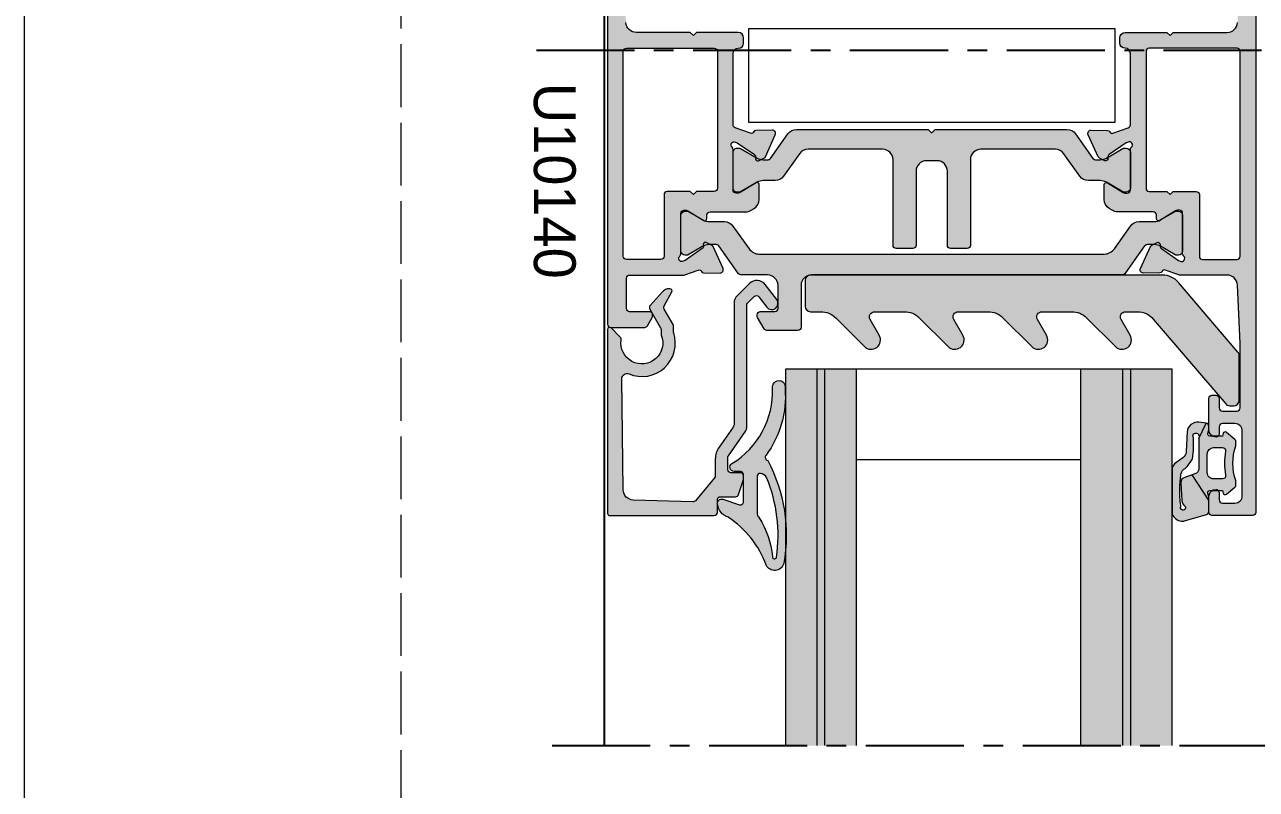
# Model space of a CAD drawing. Header units: millimetres. Extents: x -576 to 4430, y -1196 to 2690.
# Drawn here: x 2080 to 2138.9, y -698.6 to -662.1 of the extents above; entities that cross this region are included whole.
import ezdxf

# ---------------------------------------------------------------- set-up
doc = ezdxf.new("R2010")
doc.units = ezdxf.units.MM
doc.header["$LTSCALE"] = 0.25
doc.header["$MEASUREMENT"] = 0
doc.linetypes.add('ACAD_ISO02W100', pattern=[15, 12, -3])
doc.linetypes.add('CENTER', pattern=[2, 1.25, -0.25, 0.25, -0.25])
doc.layers.get('0').update_dxf_attribs({"lineweight": 5})
for name, color, linetype, lineweight in [('01_Aluminium [Thin]', 141, 'Continuous', 18), ('01_Fill Glass', 254, 'Continuous', 0), ('01_Fill Plastic', 253, 'Continuous', 0), ('01_Fill Polyamide', 10, 'Continuous', 0), ('01_Glazing [Thin]', 6, 'Continuous', 18), ('01_Plastic', 3, 'Continuous', 20), ('01_Polyamide [Thin]', 201, 'Continuous', 18), ('01_Text', 40, 'Continuous', 25)]:
    doc.layers.add(name, color=color, linetype=linetype, lineweight=lineweight)
doc.layers.add('01_Fill 2°material', color=7, linetype='Continuous', lineweight=0, true_color=0xbfbfbf)
doc.layers.add('01_Fill Aluminum', color=7, linetype='Continuous', lineweight=0, true_color=0xdcdcdc)
doc.layers.add('02_Block Frame', color=7, linetype='Continuous', lineweight=5, true_color=0xe2001a, plot=False)
doc.layers.add('ASSI', color=1, linetype='CENTER')
doc.layers.add('FINE', color=7, linetype='Continuous')
doc.styles.add('Aluk Text', font='GOTHIC.TTF')

# ---------------------------------------------------------------- blocks, each defined once
blk = doc.blocks.new('PAGE dispari')
at = {"layer": '02_Block Frame'}
blk.add_lwpolyline([(0, 0), (0, 297), (210, 297), (210, 0)], close=True, dxfattribs=at)
at = {"layer": '02_Block Frame', "linetype": 'ACAD_ISO02W100'}
blk.add_lwpolyline([(18.00000000000091, 14.99999999997738), (17.99999999999727, 281.999999999981), (194.9999999999973, 281.999999999981), (195.0000000000009, 14.99999999997738)], close=True, dxfattribs=at)

msp = doc.modelspace()

# ---------------------------------------------------------------- hatches: boundary and pattern name
at = {"layer": '01_Fill 2°material', "ltscale": 0.25}
h = msp.add_hatch(color=256, dxfattribs=at)
h.dxf.hatch_style = 1
edge = h.paths.add_edge_path()
edge.add_arc((2135.377985371025, -685.5571327586604), 0.2500000000006058, 258.0364513271026, 291.76687605457306, ccw=False)
edge.add_arc((2135.381624214048, -685.2616734552485), 0.5428696929898681, 202.5962169643944, 264.13626224654064, ccw=False)
edge.add_line((2134.880427593428, -685.4702626473108), (2134.880427593414, -683.3610345883308))
edge.add_arc((2135.279970812252, -683.341923955677), 0.4000000000000318, 134.7119290243088, 182.7384389560528, ccw=False)
edge.add_line((2134.998553741632, -683.0576627512119), (2135.389968872681, -682.7762287721334))
edge.add_arc((2135.156457366001, -682.4514636627882), 0.4000000000002781, 305.7167622531207, 357.5274752523342)
edge.add_line((2135.556084975472, -682.4687197848534), (2135.596285147351, -681.5377401285959))
edge.add_arc((2136.094886124858, -681.5751174642655), 0.4999999999926932, 82.99360772468981, 175.7128735626858, ccw=False)
edge.add_line((2136.155876163507, -681.0788511897936), (2136.506708659096, -681.1219677354184))
edge.add_line((2136.506708659096, -681.1219677354184), (2136.155427575894, -681.8549685453318))
edge.add_arc((2135.945373804434, -681.7739084921868), 0.2251517690805374, 338.8983266011014, 404.0103272438629)
edge.add_arc((2136.107867809725, -681.5976993958557), 0.01978431694102304, 219.3537514831213, 268.3734630290342, ccw=False)
edge.add_arc((2136.020541727142, -681.7370030572756), 0.1457933144468498, 60.39343555549108, 211.9492810514324)
edge.add_line((2135.896833642478, -681.8141522654787), (2135.893637459084, -682.4198330451154))
edge.add_line((2135.893637459084, -682.4198330451154), (2135.874536698801, -682.698299547138))
edge.add_arc((2136.499271770716, -682.9434714070367), 0.6711208169678048, 158.5729057719276, 173.0954420271703)
edge.add_line((2135.833018068414, -682.8627920717845), (2135.74736038439, -682.9993677043867))
edge.add_line((2135.747360384391, -682.9993677043867), (2135.589828680874, -683.1967218770233))
edge.add_arc((2135.065675587434, -682.6854821966472), 0.7321901912429457, 302.90243751597274, 315.71455560326535, ccw=False)
edge.add_line((2135.46340874506, -683.3002267057536), (2135.430892805532, -683.3220461388319))
edge.add_arc((2135.653517667199, -683.5980998915711), 0.3546371433360143, 128.8846055349915, 179.8060012747792)
edge.add_arc((2140.491464564474, -684.3484275109658), 5.24668493684652, 171.7646998648067, 186.9066713819242)
edge.add_arc((2135.047106378271, -685.0625618876265), 0.2500000000000436, -10.090239111073913, 19.440696417199604, ccw=False)
edge.add_arc((2135.397342518137, -685.1603014615803), 0.117247234685073, 152.6095379947188, 396.6522718205318)
edge.add_arc((2135.724337348033, -684.7926189295113), 0.3779901298675551, 182.6750096641694, 231.958332058076, ccw=False)
edge.add_line((2135.346759104156, -684.810260018714), (2135.293741196477, -683.9538194422921))
edge.add_arc((2135.543741196477, -683.9538194422912), 0.25, 104.9999999999811, 179.9999999999837, ccw=False)
edge.add_line((2135.479036435202, -683.7123379857194), (2135.821182082725, -683.59017299676))
edge.add_line((2135.821182082725, -683.59017299676), (2136.63042759315, -684.8374484823653))
edge.add_line((2136.63042759315, -684.8374484823653), (2136.63042759315, -685.3475619516603))
edge.add_arc((2136.48042759315, -685.3475619516612), 0.1499999999998352, 284.99999999829083, 359.99999999999454, ccw=False)
edge.add_line((2136.519250449911, -685.4924508256054), (2135.470693119906, -685.7893078505585))
at = {"layer": '01_Fill Aluminum', "ltscale": 0.25}
h = msp.add_hatch(color=256, dxfattribs=at)
h.dxf.hatch_style = 1
h.paths.add_polyline_path([(2111.330432191456, -673.1259223155407, 0.2134110148111679), (2111.380427593221, -673.0141230296224), (2111.380427593221, -671.0877298277131, -0.5296555916975583), (2111.585725930334, -670.9482949184813, -0.2356194661236414), (2111.719175712223, -670.9596972081221), (2112.478326629966, -671.4230849073981, 0.5855240683197204), (2112.630427593151, -671.3377298276705), (2112.630427593151, -671.1627298276052, -0.414213562373095), (2112.78042759315, -671.0127298276053), (2114.487044482018, -671.0127298276053, 0.1378721067474934), (2114.747549297937, -670.939505226243), (2114.890932409141, -670.8519838013688, 0.2614125764230868), (2115.130427593221, -670.425208402731), (2115.130427593221, -669.7124167860181, 0.5855240683198655), (2114.978326630036, -669.6270617062906), (2114.219175712223, -670.0904494056098, -0.2356194661248353), (2114.085725930333, -670.1018516952503, -0.5296555916962247), (2113.880427593221, -669.9624167860183), (2113.880427593221, -668.0360235841092, 0.2134110148108538), (2113.830432191456, -667.9242242981907, -0.8554952860585355), (2113.991452345879, -667.6753853743754), (2114.082795619192, -667.7160540204201), (2114.897173907321, -668.2782869776717, -0.3390268321755298), (2114.961183530142, -668.4491356810859, 0.6556531355640814), (2115.099350809298, -668.5697622487326), (2115.35306225306, -668.4494026434402, 0.1779757333230815), (2115.425530384612, -668.3754970786573), (2115.900252114375, -667.3218662718723, 0.5465408765686788), (2115.76249887976, -667.1102517747773), (2114.973034760356, -667.1154803241681, 0.2944133975748449), (2114.866471343879, -667.1851861917446), (2114.863187192855, -667.192562515717, -0.3927928019857287), (2114.716086018905, -667.2553396066401), (2113.979670679095, -666.9905306619845, -0.3163632502770414), (2113.88042759315, -666.8493791983876), (2113.88042759315, -663.4377298276055, -0.4142135623730951), (2114.13042759315, -663.1877298276055, 0.4142135623730951), (2114.38042759315, -662.9377298276055), (2114.38042759315, -662.6877298276037, 0.414213562373095), (2114.13042759315, -662.4377298276037), (2112.130427593154, -662.4377298276037), (2111.980427593154, -662.5877298276038), (2111.830427593154, -662.4377298276037), (2109.25720803727, -662.4377298276041, -0.400839087822616), (2108.757734148424, -661.9606609061047), (2108.63042759315, -659.1877298275914), (2108.63042759315, -658.8374484823654, -0.4142135623730952), (2108.78042759315, -658.6874484823653), (2109.730427593151, -658.6874484823653, 0.4142135623733485), (2109.880427593151, -658.5374484823651), (2109.88042759315, -657.4874484823655, 0.4142135623728418), (2109.73042759315, -657.3374484823659), (2109.38042759315, -657.3374484823659, 0.4142135623730952), (2109.23042759315, -657.487448482366), (2109.23042759315, -657.9374484823655, -0.4142135623730951), (2109.08042759315, -658.0874484823654), (2108.78042759315, -658.0874484823654, -0.4142135623730951), (2108.630427593151, -657.9374484823655), (2108.630427593151, -649.6874484823654, -0.4142135623731019), (2108.78042759315, -649.5374484823657), (2109.080427593151, -649.5374484823657, -0.4142135623730916), (2109.230427593151, -649.6874484823655), (2109.230427593151, -650.1374484823651, 0.4142135623730951), (2109.380427593151, -650.2874484823652), (2109.73042759315, -650.2874484823652, 0.4142135623730951), (2109.88042759315, -650.1374484823652), (2109.88042759315, -648.3374484823657, 0.4142135623730948), (2109.73042759315, -648.1874484823658), (2109.530427593151, -648.1874484823658, 0.4142135623725055), (2109.380427593151, -648.3374484823654), (2109.38042759315, -648.7874484823662, -0.4142135623728868), (2109.23042759315, -648.9374484823658), (2108.881438832335, -648.9374484823653, -0.4142135623730672), (2108.731438832335, -648.7874484823652), (2108.731438832336, -648.4124484823661, 0.2679491924319278), (2108.656438832335, -648.2825446717981, -0.267949192431714), (2108.581438832335, -648.1526408612301), (2108.581438832336, -645.9222561035008, -0.2679491924305985), (2108.656438832336, -645.7923522929333, 0.2679491924307155), (2108.731438832336, -645.6624484823657), (2108.731438832336, -645.2874484823654, -0.4142135623727136), (2108.881438832335, -645.1374484823656), (2109.23042759315, -645.1374484823651, -0.4142135623740663), (2109.380427593151, -645.287448482366), (2109.38042759315, -645.7374484823648, 0.4142135623736847), (2109.53042759315, -645.8874484823656), (2109.73042759315, -645.8874484823656, 0.4142135623733518), (2109.880427593151, -645.737448482365), (2109.88042759315, -644.6874484823653, 0.414213562372755), (2109.73042759315, -644.5374484823657), (2108.130427593151, -644.5374484823652, 0.4142135623731783), (2107.880427593151, -644.7874484823652), (2107.880427593151, -676.3874484823674, 0.4142135623735874), (2108.030427593151, -676.5374484823675), (2109.655149918176, -676.5374484823648, 0.2679491924307036), (2109.785053728744, -676.4624484823646), (2110.010331403717, -676.0722561035004, 0.1316524975873677), (2110.030427593149, -675.9972561035005), (2110.030427593149, -675.9374484823641, 0.4142135623736557), (2109.880427593149, -675.7874484823639), (2108.930427593149, -675.7874484823657, -0.414213562373194), (2108.780427593149, -675.6374484823655), (2108.780427593147, -674.1874484823661, -0.4142135623736569), (2108.930427593147, -674.0374484823657), (2111.541316876574, -674.0374484823666), (2112.216086018905, -673.7948070070913, -0.4030676595767079), (2112.364893541729, -673.8612462499257, 0.3037679387654012), (2112.473034760356, -673.9346662895638), (2113.26249887976, -673.9398948389545, 0.546540876568679), (2113.400252114375, -673.7282803418592), (2112.925530221105, -672.6746491721741, 0.1779750489191), (2112.85306225306, -672.600743970292), (2112.599350809299, -672.4803843649989, 0.5773502691920697), (2112.456814677405, -672.5787888928679), (2112.461465595751, -672.6363362845697, -0.2679491924329355), (2112.397173907322, -672.7718596360601), (2111.582795619192, -673.3340925933113), (2111.49145234588, -673.3747612393561, -0.8554952860608576)])
h.paths.add_polyline_path([(2113.13042759315, -669.8877298276055), (2113.13042759315, -663.3377298276054, 0.4142135623730943), (2112.98042759315, -663.1877298276055), (2108.78042759315, -663.1877298276055, 0.4142135623730975), (2108.630427593151, -663.3377298276047), (2108.630427593151, -673.1374484823676, 0.4142135623730138), (2108.78042759315, -673.287448482367), (2110.43042759315, -673.2874484823675, 0.4142135623731757), (2110.58042759315, -673.1374484823672), (2110.58042759315, -670.1877298276053, -0.414213562373095), (2110.73042759315, -670.0377298276054), (2111.830427593153, -670.0377298276054), (2111.980427593154, -670.1877298276055), (2112.130427593153, -670.0377298276054), (2112.98042759315, -670.0377298276054, 0.4142135623730951)], flags=16)
h = msp.add_hatch(color=256, dxfattribs=at)
h.dxf.hatch_style = 1
h.paths.add_polyline_path([(2133.498356306611, -673.9398948389545), (2134.287820426015, -673.9346662895638, 0.2944133975670919), (2134.39438384249, -673.8649604219905), (2134.397667993518, -673.8575840980113, -0.3927928019775445), (2134.544769167466, -673.7948070070913), (2135.219538309797, -674.0374484823666), (2137.503647149031, -674.0374484823657, -0.4008390878227155), (2138.003121037877, -674.5145174038652), (2138.13042759315, -677.2874484823652), (2138.13042759315, -680.387448482365, -0.4142135623729043), (2137.98042759315, -680.5374484823652), (2137.28042759315, -680.5374484823657, -0.4142135623729892), (2137.13042759315, -680.3874484823656), (2137.130427593149, -679.9374484823649, 0.4142135623728002), (2136.98042759315, -679.7874484823657), (2136.78042759315, -679.7874484823657, 0.414213562373095), (2136.63042759315, -679.9374484823655), (2136.63042759315, -681.4374484823658, 0.414213562372908), (2136.98042759315, -681.7874484823657, 0.4142135623732821), (2137.13042759315, -681.6374484823655), (2137.13042759315, -681.2874484823656, -0.414213562373317), (2137.28042759315, -681.1374484823651), (2137.88042759315, -681.1374484823656, -0.4142135623728727), (2138.23042759315, -681.4874484823654), (2138.23042759315, -684.5874484823654, -0.4142135623730949), (2137.88042759315, -684.9374484823653), (2137.280427593149, -684.9374484823653, -0.4142135623727136), (2137.13042759315, -684.7874484823662), (2137.13042759315, -684.4374484823654, 0.4142135623722968), (2136.98042759315, -684.2874484823657, 0.4142135623733343), (2136.63042759315, -684.6374484823648), (2136.63042759315, -685.3874484823651, 0.4142135623732683), (2136.78042759315, -685.5374484823652), (2138.730427593149, -685.5374484823652, 0.4142135623730813), (2138.880427593149, -685.3874484823658), (2138.880427593151, -644.7874484823652, 0.4142135623731865), (2138.630427593151, -644.5374484823652), (2137.030427593151, -644.5374484823657, 0.4142135623728911), (2136.880427593151, -644.6874484823655), (2136.880427593151, -645.7374484823653, 0.414213562373227), (2137.030427593151, -645.8874484823656), (2137.230427593151, -645.8874484823656, 0.4142135623733881), (2137.380427593151, -645.737448482365), (2137.380427593151, -645.2874484823656, -0.4142135623737749), (2137.530427593151, -645.1374484823651), (2137.879416353966, -645.1374484823656, -0.4142135623723565), (2138.029416353965, -645.2874484823653), (2138.029416353966, -645.6624484823659, 0.2679491924303127), (2138.104416353965, -645.7923522929333, -0.2679491924305792), (2138.179416353965, -645.9222561035009), (2138.179416353966, -648.1526408612302, -0.2679491924313815), (2138.104416353965, -648.282544671798, 0.267949192431324), (2138.029416353966, -648.4124484823654), (2138.029416353966, -648.7874484823654, -0.4142135623727135), (2137.879416353966, -648.9374484823653), (2137.530427593151, -648.9374484823658, -0.4142135623731781), (2137.380427593151, -648.787448482366), (2137.380427593151, -648.3374484823659, 0.4142135623727968), (2137.230427593151, -648.1874484823658), (2137.030427593151, -648.1874484823658, 0.4142135623730949), (2136.880427593151, -648.3374484823657), (2136.880427593151, -650.1374484823652, 0.4142135623730949), (2137.030427593151, -650.2874484823652), (2137.380427593151, -650.2874484823652, 0.4142135623730952), (2137.53042759315, -650.1374484823654), (2137.53042759315, -649.6874484823655, -0.4142135623730951), (2137.68042759315, -649.5374484823657), (2137.980427593151, -649.5374484823657, -0.4142135623730951), (2138.130427593151, -649.6874484823657), (2138.130427593151, -657.9374484823655, -0.414213562373095), (2137.980427593151, -658.0874484823654), (2137.680427593151, -658.0874484823654, -0.4142135623730948), (2137.530427593151, -657.9374484823653), (2137.530427593151, -657.4874484823657, 0.414213562373095), (2137.380427593151, -657.3374484823659), (2137.030427593151, -657.3374484823659, 0.4142135623729665), (2136.880427593151, -657.4874484823655), (2136.880427593151, -658.5374484823653, 0.4142135623732234), (2137.03042759315, -658.6874484823653), (2137.980427593151, -658.6874484823653, -0.414213562373095), (2138.130427593151, -658.8374484823654), (2138.130427593151, -659.1877298275914), (2138.003121037877, -661.9606609061045, -0.4008390878226632), (2137.503647149031, -662.4377298276041), (2134.930427593148, -662.4377298276037), (2134.780427593148, -662.5877298276038), (2134.630427593148, -662.4377298276037), (2132.630427593151, -662.4377298276037, 0.414213562373095), (2132.380427593151, -662.6877298276037), (2132.380427593151, -662.9377298276055, 0.4142135623730951), (2132.630427593151, -663.1877298276055, -0.4142135623730951), (2132.880427593151, -663.4377298276055), (2132.880427593151, -666.8493791984131, -0.3163632502771351), (2132.781184507206, -666.9905306620102), (2132.044769167466, -667.2553396066402, -0.4030676595764337), (2131.895961644643, -667.1889003638059, 0.3037679387649124), (2131.787820426015, -667.1154803241681), (2130.998356306611, -667.1102517747773, 0.5465408765687934), (2130.860603071996, -667.3218662718723), (2131.335324965266, -668.3754974415579, 0.1779750489193862), (2131.407792933312, -668.4494026434402), (2131.661504377073, -668.5697622487326, 0.577350269188966), (2131.804040508965, -668.4713577208646), (2131.799389590621, -668.4138103291609, -0.2679491924307316), (2131.86368127905, -668.2782869776719), (2132.678059567179, -667.7160540204201), (2132.769402840492, -667.6753853743754, -0.855495286058528), (2132.930422994916, -667.9242242981907, 0.2134110148108514), (2132.880427593151, -668.0360235841092), (2132.880427593151, -669.9624167860183, -0.5296555916962286), (2132.675129256038, -670.1018516952503, -0.2356194661248397), (2132.541679474148, -670.0904494056098), (2131.782528556335, -669.6270617062906, 0.5855240683198659), (2131.630427593151, -669.7124167860181), (2131.630427593151, -670.425208402731, 0.2614125764230867), (2131.86992277723, -670.8519838013688), (2132.013305888434, -670.939505226243, 0.1378721067474935), (2132.273810704354, -671.0127298276053), (2133.980427593221, -671.0127298276053, -0.414213562373095), (2134.130427593221, -671.1627298276054), (2134.130427593221, -671.3377298276705, 0.58552406831972), (2134.282528556405, -671.4230849073981), (2135.041679474148, -670.9596972081221, -0.2356194661233893), (2135.175129256038, -670.9482949184812, -0.5296555916971453), (2135.380427593151, -671.0877298277134), (2135.380427593151, -673.0141230296229, 0.2134110148108923), (2135.430422994915, -673.125922315541, -0.8554952860603914), (2135.269402840491, -673.374761239356), (2135.178059567179, -673.3340925933113), (2134.36368127905, -672.7718596360601, -0.3390268321755232), (2134.299671656229, -672.6010109326456, 0.6556531355645032), (2134.161504377073, -672.480384364999), (2133.907792933311, -672.600743970292, 0.1779757333226112), (2133.835324801759, -672.6746495350744), (2133.360603071996, -673.7282803418592, 0.5465408765687958)])
h.paths.add_polyline_path([(2133.780427593151, -670.0377298276054), (2134.630427593148, -670.0377298276054), (2134.780427593148, -670.1877298276055), (2134.930427593148, -670.0377298276054), (2136.030427593151, -670.0377298276054, -0.4142135623730951), (2136.180427593151, -670.1877298276053), (2136.180427593151, -673.1374484823672, 0.4142135623731757), (2136.330427593151, -673.2874484823675), (2137.980427593151, -673.287448482367, 0.4142135623730129), (2138.130427593151, -673.137448482367), (2138.130427593151, -663.3377298276049, 0.4142135623730936), (2137.980427593151, -663.1877298276055), (2133.780427593151, -663.1877298276055, 0.4142135623730742), (2133.630427593152, -663.3377298276051), (2133.630427593151, -669.8877298276053, 0.4142135623731156)], flags=16)
h = msp.add_hatch(color=256, dxfattribs=at)
h.dxf.hatch_style = 1
h.paths.add_polyline_path([(2114.140520826515, -684.5338098038591, -0.3249196962328215), (2113.997862349071, -684.6374572547027), (2113.280428497777, -684.6374572547027, 0.4142136209387942), (2113.130428497777, -684.787457284696), (2113.13042861775, -685.3874562000908, -0.4142136209387945), (2112.98042861775, -685.5374562300841), (2107.980427593151, -685.5374562300806, -0.414213562372886), (2107.880427593151, -685.4374562300804), (2107.880427593151, -676.6374562300805, -0.6681786379191045), (2108.051138271269, -676.5667455519618), (2108.488116456859, -677.0037237375511, -0.2397131860926613), (2108.53023599481, -677.1330500481747, 1.314619193601687), (2110.445051094259, -676.912838430294, -0.09647240044978941), (2110.434087804047, -676.8565463941668), (2110.434087804047, -676.6374562300809, 0.1316524975874019), (2110.413991614614, -676.5624562300809), (2109.894846886906, -675.6632711852087, -0.3249196962327333), (2109.913278973652, -675.4879015942548), (2110.482397760649, -674.8558311469908, -0.2214433755513782), (2110.870941149663, -674.6906845472057, -0.5436583071637737), (2110.951258773002, -674.8380732825199), (2110.584395539765, -675.5144676685924, 0.2608278656960112), (2110.586346077735, -675.6609829171173), (2111.013991614614, -676.4016867146219, -0.1316524975878757), (2111.034087804047, -676.4766867146224), (2111.034087804046, -676.7522857678898, 0.0779544485898487), (2111.0412922519, -676.7982143024545, -0.639470901000181), (2108.904269128431, -678.7656716910577, 0.5356632447755438), (2108.558352643289, -678.9971682336394), (2108.624455433453, -684.30767060862, 0.4022031260866216), (2109.110052333129, -684.8012409336641), (2111.956138713587, -684.883039168529, 0.2378242316413792), (2112.080080015336, -684.8293865277344), (2112.995608386915, -683.7319852954734, 0.175594690743705), (2113.03042824232, -683.6358940144373), (2113.030428242319, -682.8387972893477, -0.153914743281713), (2113.211276247834, -682.2652207818693), (2113.885215591773, -681.3027358290298, 0.1539147432815865), (2113.930427593152, -681.1593417021601), (2113.930427593151, -675.3769627366138, -0.1989123673796786), (2114.076874202558, -675.0234093460205), (2114.663274652701, -674.4370088958773, -0.4579875136935398), (2115.418386335944, -674.4926513306389), (2115.96834177089, -675.2086218033146, -1.000038316706575), (2115.492499409545, -675.5740996365971), (2115.111080231029, -675.0774626803503, 0.4529657504803072), (2114.886050122603, -675.0627615633995), (2114.574361575973, -675.3744501100292, 0.1989123673796591), (2114.530427593151, -675.4805161272068), (2114.530427593151, -681.3485210041268, -0.1539147432816346), (2114.485215591772, -681.4919151309966), (2113.657555443147, -682.6739361040719, 0.1539147432816347), (2113.63042824232, -682.7599725801933), (2113.63042824232, -683.3374572547027, 0.4142135623730951), (2113.78042824232, -683.4874572547026), (2114.230428701863, -683.4874572547026, -0.414213562373095), (2114.380428701863, -683.6374572547028), (2114.380428701863, -683.771691619413, -0.07870170682469588), (2114.373087179308, -683.8180441685689)])
at = {"layer": '01_Fill Glass', "ltscale": 0.25}
h = msp.add_hatch(color=256, dxfattribs=at)
h.dxf.hatch_style = 1
h.paths.add_polyline_path([(2134.880427593149, -678.5374484823665), (2130.50042759315, -678.5374484823665), (2130.50042759315, -696.5374484823665), (2134.880427593149, -696.5374484823665)])
h.paths.add_polyline_path([(2119.760427593149, -678.5374484823665), (2116.380427593149, -678.5374484823665), (2116.380427593149, -679.7475284466138, -0.009875428641327755), (2116.380427593149, -679.9342503595614), (2116.380427593149, -685.6568813185878, -0.05323101516595719), (2116.380427593149, -687.2694245564214), (2116.380427593149, -696.5374484823665), (2119.760427593149, -696.5374484823665)])
h.paths.add_polyline_path([(2119.760427593149, -699.5374484823665), (2116.380427593149, -699.5374484823665), (2116.380427593149, -708.8054724083081, -0.05323101516622317), (2116.380427593149, -710.4180156461496), (2116.380427593149, -716.1406466051301, -0.009875428645835823), (2116.380427593149, -716.3273685181628), (2116.380427593149, -717.5374484823665), (2119.760427593149, -717.5374484823665)])
h.paths.add_polyline_path([(2134.880427593149, -699.5374484823665), (2130.500427593149, -699.5374484823665), (2130.500427593149, -717.5374484823665), (2134.880427593149, -717.5374484823665)])
at = {"layer": '01_Fill Plastic'}
msp.add_hatch(color=256, dxfattribs=at).paths.add_polyline_path([(2138.020541494228, -677.7173200158836, -0.1785576238053416), (2138.08042759315, -677.8796674969759), (2138.08042759315, -680.0374484823666, -0.4142135623730951), (2137.83042759315, -680.2874484823666), (2137.634809639585, -680.2874484823666, -0.219426907386545), (2137.444695738508, -680.1997959634588), (2133.97618116437, -676.1380585579988, 0.2194269073865445), (2133.215725560058, -675.7874484823675), (2132.6536326739, -675.7874484823675, 0.577350269189692), (2132.437126322954, -676.1624484823675), (2132.870139024853, -676.91244848238, -0.8769764629927752), (2132.162229541616, -677.455646533914), (2130.786924708883, -676.0803417011808, 0.1989123673792008), (2130.079817927698, -675.7874484823675), (2128.653632673901, -675.7874484823652, 0.5773502691902231), (2128.437126322954, -676.1624484823672), (2128.870139024853, -676.91244848238, -0.8769764629927714), (2128.162229541616, -677.455646533914), (2126.786924708883, -676.0803417011808, 0.1989123673782891), (2126.079817927702, -675.7874484823675), (2124.653632673903, -675.7874484823602, 0.5773502691913927), (2124.437126322953, -676.1624484823659), (2124.870139024853, -676.91244848238, -0.8769764629927711), (2124.162229541616, -677.455646533914), (2122.786924708873, -676.0803417011708, 0.1989123673792836), (2122.079817927685, -675.7874484823566), (2120.653632673896, -675.7874484823548, 0.5773502691899656), (2120.43712632295, -676.1624484823545), (2120.87013902485, -676.9124484823675, -0.8769764629925677), (2120.162229541613, -677.4556465339012), (2118.786924708892, -676.0803417011808, 0.1989123673796149), (2118.079817927706, -675.7874484823675), (2117.580427593148, -675.7874484823675, -0.4142135623730949), (2117.330427593148, -675.5374484823675), (2117.330427593148, -674.2874484823595, -0.4142135623732053), (2117.580427593148, -674.0374484823593), (2134.417068054182, -674.0374484823657, -0.2194269073864251), (2135.177523658493, -674.3880585579968)])
at = {"layer": '01_Fill Plastic', "ltscale": 0.25}
h = msp.add_hatch(color=256, dxfattribs=at)
h.dxf.hatch_style = 1
h.paths.add_polyline_path([(2115.537707244891, -682.9039228137433, -0.1686678630860105), (2116.299786554383, -687.8275398425369, -0.6985064420418032), (2115.465650901033, -687.9081682407725, 0.1590991144742027), (2113.647205372531, -685.6177435365523, -0.3028165420599411), (2113.132734457365, -684.9636923038937, -0.5367706748599178), (2113.395277483967, -684.7582557998692), (2114.183060280811, -685.0204457630641, 0.511772545500896), (2114.380428701863, -684.8781213706116), (2114.380428701863, -683.5781213706116, 0.4142135623730953), (2114.230428701863, -683.4281213706115), (2113.930428701863, -683.4281213706115, -0.7542161407887289), (2113.826848892354, -683.0510885863976, 0.2719701154557049), (2115.768478421556, -679.438799578056, -1.248094821065304), (2116.366395472283, -679.4651711726044, -0.1806414587843608), (2115.459016588193, -682.6461991132289, 0.5713882184752502)])
h.paths.add_polyline_path([(2115.031630634015, -683.6394730377574), (2115.031630634015, -685.4607419917431, 0.1383337806737028), (2115.123227499013, -685.6453844730552, -0.117416946055479), (2115.767581266451, -687.4975197596652, 1.056348418229265), (2115.957423253477, -687.5261167516155, 0.1365991260133693), (2115.478736375048, -683.7171050321065, 0.2349743539514161), (2115.185351925746, -683.5262185512645, 0.4562236275666046)], flags=16)
h = msp.add_hatch(color=256, dxfattribs=at)
h.dxf.hatch_style = 1
h.paths.add_polyline_path([(2135.821182082725, -683.59017299676), (2135.970132340689, -683.5369894863125, 0.3394542591779734), (2136.155427579414, -683.2955080288002), (2136.155427575894, -681.8549685453308), (2136.506708659096, -681.1219677354184, -0.3635220656709756), (2136.63042759315, -681.2696474753038), (2136.63042759315, -681.4374484823657), (2136.583826386668, -681.6115987839858, 0.493041807867334), (2136.680427593149, -681.7374484823649), (2137.280427593149, -681.7374484823649), (2137.314157547805, -681.6115665778552, -0.5486187866261858), (2137.475028891402, -681.5608440380538), (2137.876845734602, -681.8980084029836, -0.2216946626429748), (2137.930427593149, -682.0129150694511), (2137.930427593149, -682.158528690803, -0.08471955629338988), (2137.921937027112, -682.2082788676835, 0.1706640371966394), (2137.921937027112, -683.8666180970467, -0.08471955629338498), (2137.930427593149, -683.9163682739281), (2137.930427593149, -684.0619818952791, -0.2216946626427947), (2137.876845734602, -684.1768885617466), (2137.475028891403, -684.5140529266773, -0.5486187866265202), (2137.314157547805, -684.4633303868759), (2137.280427593149, -684.3374484823653), (2136.680427593149, -684.3374484823653, 0.4930418078672826), (2136.583826386668, -684.4632981807445), (2136.63042759315, -684.6374484823655), (2136.63042759315, -684.8374484823653)])
h.paths.add_polyline_path([(2136.55542757992, -683.4874484831553, 0.414213561602283), (2136.855427579919, -683.7874484823651), (2137.290026282289, -683.7874484823651, 0.4734736942744691), (2137.437095199216, -683.607940285643, -0.09933114856506038), (2137.437095199216, -682.4669566790872, 0.4734736942741639), (2137.290026282289, -682.2874484823651), (2136.85542757755, -682.2874484823651, 0.4142135631438306), (2136.555427577551, -682.5874484831547)], flags=16)
at = {"layer": '01_Fill Polyamide', "ltscale": 0.25}
h = msp.add_hatch(color=256, dxfattribs=at)
h.dxf.hatch_style = 1
h.paths.add_polyline_path([(2131.085068764947, -668.4566610796512, 0.2435233201542274), (2131.207558693865, -668.5200803813774), (2131.436427778234, -668.5200803813774, 0.1315709965249122), (2131.736261250328, -668.4397917330065), (2132.527233094733, -667.9834618227727, -0.2451622715646429), (2132.619654750475, -667.9795373111995, -0.5078219780493373), (2132.880427593152, -668.1700803813775), (2132.880427593151, -669.8700803813779, -0.5078219780486857), (2132.619654750475, -670.0606234515559, -0.2451622715642805), (2132.527233094733, -670.0566989399824), (2131.736261250328, -669.6003690297482, 0.131570996524975), (2131.436427778234, -669.5200803813774), (2130.871020445488, -669.5200803813774, -0.2435233201542224), (2130.462720682427, -669.3086827089567), (2129.701310074624, -668.2314780537981, 0.2435233201542231), (2129.293010311563, -668.0200803813774), (2125.730427593151, -668.0200803813774, 0.4142135623730951), (2125.230427593151, -668.5200803813774), (2125.230427593151, -672.6200803813773, -0.4142135623729304), (2125.080427593151, -672.7700803813774), (2124.280427593151, -672.7700803813779, -0.4142135623732615), (2124.130427593151, -672.6200803813775), (2124.130427593151, -669.0700803813776, 0.4142135623730951), (2123.630427593151, -668.5700803813776), (2123.130427593152, -668.5700803813776, 0.4142135623730951), (2122.630427593152, -669.0700803813776), (2122.630427593152, -672.6200803813775, -0.4142135623729265), (2122.480427593152, -672.7700803813774), (2121.680427593151, -672.7700803813779, -0.4142135623732608), (2121.53042759315, -672.6200803813775), (2121.53042759315, -668.5200803813774, 0.4142135623730951), (2121.03042759315, -668.0200803813774), (2117.467844874669, -668.0200803813774, 0.2435233201542223), (2117.059545111608, -668.2314780537981), (2116.298134503805, -669.3086827089567, -0.2435233201542233), (2115.889834740744, -669.5200803813774), (2115.324427407998, -669.5200803813774, 0.1315709965250374), (2115.024593935904, -669.6003690297484), (2114.233622091499, -670.0566989399823, -0.245162271563803), (2114.141200435757, -670.0606234515559, -0.5078219780489125), (2113.880427593081, -669.8700803813778), (2113.880427593081, -668.1700803813775, -0.5078219780488523), (2114.141200435757, -667.9795373111994, -0.2451622715636262), (2114.233622091499, -667.9834618227728), (2115.024593935905, -668.4397917330066, 0.1315709965249117), (2115.324427407998, -668.5200803813774), (2115.553296492367, -668.5200803813774, 0.2435233201542273), (2115.675786421285, -668.4566610796512), (2116.506451994172, -667.2814780537979, -0.2435233201542285), (2116.914751757234, -667.0700803813771), (2123.189006236914, -667.0700803813771, -0.1989123673791688), (2123.224361575973, -667.0847250423175), (2123.345072254092, -667.2054357204368, 0.4142135623730949), (2123.41578293221, -667.2054357204365), (2123.536493610328, -667.0847250423179, -0.1989123673801482), (2123.571848949388, -667.0700803813771), (2129.846103428999, -667.0700803813771, -0.2435233201542285), (2130.25440319206, -667.2814780537979)])
h = msp.add_hatch(color=256, dxfattribs=at)
h.dxf.hatch_style = 1
h.paths.add_polyline_path([(2132.653875982368, -673.9263741102995, -0.2435233174976192), (2132.449726103346, -674.0320729465099), (2117.630427588132, -674.032073095174, 0.4142135594349167), (2117.130427593148, -674.5320730951742), (2117.130427593148, -676.5320729465096, -0.4142135623731614), (2116.980427593149, -676.6820729465095), (2115.4923078085, -676.6820729465095, -0.2679491924313477), (2115.362403997932, -676.6070729465092), (2115.050523782581, -676.0668805676444, -0.1316524975864653), (2115.030427593148, -675.9918805676449, -0.5690505240453697), (2115.180427593149, -675.7820729465094), (2115.880427593148, -675.7820729465094, 0.4142135623730956), (2116.030427593148, -675.6320729465095), (2116.030427593148, -674.5320729465099, 0.4142135623730951), (2115.530427593148, -674.0320729465099), (2114.311129085534, -674.0320729465099, -0.2435233201543006), (2114.106979204003, -673.9263741102995), (2113.201601537423, -672.6454922482363, 0.2435233201539471), (2113.079111608505, -672.58207294651), (2112.737760741404, -672.5820729465096, 0.131570996525117), (2112.43792726931, -672.6623615948803), (2111.733622091569, -673.0686915051143, -0.2451622715625713), (2111.641200435827, -673.0726160166879, -0.5078219780484726), (2111.380427593151, -672.8820729465098), (2111.380427593151, -671.18207294651, -0.5078219780484142), (2111.641200435828, -670.9915298763312, -0.2451622715631937), (2111.733622091569, -670.9954543879049), (2112.437927269307, -671.4017842981386, 0.1315709965251151), (2112.737760741401, -671.4820729465097), (2113.467424972016, -671.4820729465097, -0.2435233201542832), (2113.875724735078, -671.6934706189304), (2114.642591814105, -672.7783948095725, 0.2435233201542842), (2115.132551529779, -673.0320720164774), (2131.628303656593, -673.0320720164774, 0.2435233201542838), (2132.118263372266, -672.7783948095725), (2132.885130451294, -671.6934706189304, -0.2435233201542832), (2133.293430214355, -671.4820729465097), (2134.023094444971, -671.4820729465097, 0.1315709965251151), (2134.322927917065, -671.4017842981386), (2135.027233094802, -670.9954543879049, -0.2451622715630334), (2135.119654750544, -670.9915298763314, -0.5078219780484433), (2135.380427593221, -671.18207294651), (2135.380427593221, -672.8820729465098, -0.5078219780483916), (2135.119654750544, -673.0726160166879, -0.2451622715627192), (2135.027233094802, -673.0686915051143), (2134.322927917063, -672.6623615948805, 0.1315709965251881), (2134.023094444968, -672.5820729465096), (2133.681743577867, -672.58207294651, 0.243523320153949), (2133.559253648948, -672.6454922482363)])

# ---------------------------------------------------------------- linework, layer by layer
at = {"layer": '01_Aluminium [Thin]'}
for points in [[(2107.880427593151, -644.7874484823651), (2107.880427593151, -676.3874484823671, 0.4142135623730395), (2108.03042759315, -676.5374484823672), (2109.655149918177, -676.5374484823644, 0.2679491924313863), (2109.785053728745, -676.4624484823642), (2110.010331403718, -676.0722561034991, 0.1316524975876105), (2110.030427593149, -675.997256103499), (2110.030427593149, -675.9374484823638, 0.4142135623734278), (2109.880427593149, -675.7874484823637), (2108.93042759315, -675.7874484823656, -0.4142135623727066), (2108.780427593149, -675.6374484823659), (2108.780427593147, -674.1874484823659, -0.4142135623726372), (2108.930427593147, -674.0374484823656), (2111.515167129586, -674.0374484823665, 0.08651342436168839), (2111.565924043642, -674.0285999459634), (2112.216086018905, -673.7948070070913, -0.3927928019853991), (2112.363187192855, -673.8575840980143), (2112.366471343879, -673.8649604219872, 0.2944133975744368), (2112.473034760356, -673.9346662895634), (2113.26249887976, -673.9398948389544, 0.548618786626676), (2113.399855316214, -673.7274071189727), (2112.925530384612, -672.6746495350742, 0.1779757333227744), (2112.85306225306, -672.6007439702914), (2112.599350809299, -672.4803843649988, 0.5773502691895979), (2112.456814677406, -672.5787888928671), (2112.461465595751, -672.6363362845707, -0.2679491924310848), (2112.397173907321, -672.7718596360601), (2111.582795619192, -673.3340925933114), (2111.491441073428, -673.3747662576191, -0.8554596718296195), (2111.330432191456, -673.1259223155407, 0.2134110148108771), (2111.380427593221, -673.0141230296224), (2111.380427593221, -671.0877298277132, -0.414213562373095), (2111.530427593221, -670.9377298277132), (2111.641024267447, -670.9377298277132, -0.137872106747554), (2111.719175712224, -670.959697208122), (2112.478326629966, -671.4230849073979, 0.5855240683195992), (2112.630427593151, -671.3377298276705), (2112.630427593151, -671.1627298276053, -0.4142135623731505), (2112.780427593151, -671.0127298276052), (2114.487044482017, -671.0127298276052, 0.1378721067475512), (2114.747549297937, -670.9395052262428), (2114.890932409141, -670.8519838013683, 0.2614125764230228), (2115.13042759322, -670.4252084027307), (2115.13042759322, -669.7124167860181, 0.5855240683196676), (2114.978326630036, -669.6270617062905), (2114.219175712224, -670.0904494056094, -0.1378721067475413), (2114.141024267447, -670.1124167860182), (2114.03042759322, -670.112416786018, -0.414213562373095), (2113.880427593221, -669.9624167860181), (2113.880427593221, -668.0360235841088, 0.2134110148108771), (2113.830432191456, -667.9242242981907, -0.8554596718295765), (2113.991441073428, -667.6753803561123), (2114.082795619192, -667.71605402042), (2114.897173907321, -668.2782869776713, -0.2679491924310863), (2114.961465595751, -668.4138103291607), (2114.956814677405, -668.4713577208643, 0.577350269189598), (2115.099350809299, -668.5697622487323), (2115.353062253059, -668.4494026434397, 0.1779757333227746), (2115.425530384612, -668.3754970786572), (2115.899855316214, -667.3227394947587, 0.54861878662668), (2115.76249887976, -667.110251774777), (2114.973034760356, -667.115480324168, 0.2944133975744352), (2114.866471343879, -667.1851861917442), (2114.863187192855, -667.1925625157171, -0.392792801985377), (2114.716086018905, -667.2553396066401), (2113.979670679095, -666.9905306619844, -0.3163632502770877), (2113.88042759315, -666.8493791983874), (2113.88042759315, -663.4377298276052, -0.414213562373095), (2114.13042759315, -663.1877298276052, 0.414213562373095), (2114.38042759315, -662.9377298276052), (2114.38042759315, -662.6877298276036, 0.4142135623731034), (2114.13042759315, -662.4377298276036), (2112.130427593154, -662.4377298276036), (2111.980427593154, -662.5877298276034), (2111.830427593154, -662.4377298276036), (2109.25720803727, -662.437729827604, -0.4008390878225609), (2108.757734148424, -661.9606609061045)], [(2138.880427593151, -644.7874484823651), (2138.880427593149, -685.3874484823655, -0.4142135623728731), (2138.73042759315, -685.5374484823651), (2136.78042759315, -685.5374484823651, -0.4142135623733169), (2136.63042759315, -685.3874484823655), (2136.63042759315, -684.6374484823652, -0.4142135623730237), (2136.980427593149, -684.2874484823653, -0.4142135623734833), (2137.130427593149, -684.437448482365), (2137.13042759315, -684.7874484823656, 0.4142135623734836), (2137.28042759315, -684.9374484823654), (2137.88042759315, -684.9374484823652, 0.414213562373428), (2138.23042759315, -684.5874484823648), (2138.23042759315, -681.4874484823656, 0.4142135623732376), (2137.88042759315, -681.1374484823655), (2137.28042759315, -681.1374484823652, 0.414213562372762), (2137.130427593149, -681.2874484823656), (2137.13042759315, -681.6374484823655, -0.4142135623736499), (2136.980427593149, -681.7874484823653, -0.4142135623730236), (2136.630427593149, -681.4374484823652), (2136.63042759315, -679.9374484823654, -0.4142135623730394), (2136.78042759315, -679.7874484823653), (2136.98042759315, -679.7874484823653, -0.4142135623733725), (2137.130427593149, -679.9374484823654), (2137.13042759315, -680.3874484823652, 0.4142135623734834), (2137.28042759315, -680.5374484823656), (2137.98042759315, -680.5374484823651, 0.4142135623727066), (2138.13042759315, -680.3874484823652), (2138.13042759315, -677.2874484823651), (2138.003121037877, -674.514517403865, 0.4008390878224811), (2137.503647149031, -674.0374484823658), (2135.245688056785, -674.0374484823665, -0.08651342436167629), (2135.19493114273, -674.0285999459634), (2134.544769167466, -673.7948070070913, 0.3927928019853803), (2134.397667993517, -673.8575840980143), (2134.394383842492, -673.8649604219872, -0.2944133975744369), (2134.287820426015, -673.9346662895634), (2133.498356306611, -673.9398948389544, -0.5486187866266797), (2133.360999870157, -673.7274071189727), (2133.835324801759, -672.6746495350742, -0.1779757333227744), (2133.907792933312, -672.6007439702914), (2134.161504377072, -672.4803843649988, -0.5773502691895979), (2134.304040508965, -672.5787888928671), (2134.299389590621, -672.6363362845707, 0.2679491924310848), (2134.36368127905, -672.7718596360601), (2135.178059567178, -673.3340925933114), (2135.269414112943, -673.3747662576191, 0.8554596718296192), (2135.430422994915, -673.1259223155407, -0.213411014810877), (2135.380427593151, -673.0141230296224), (2135.380427593151, -671.0877298277132, 0.414213562373095), (2135.230427593151, -670.9377298277132), (2135.119830918924, -670.9377298277132, 0.137872106747554), (2135.041679474148, -670.959697208122), (2134.282528556404, -671.4230849073979, -0.5855240683195948), (2134.130427593221, -671.3377298276705), (2134.130427593221, -671.1627298276053, 0.4142135623731504), (2133.980427593221, -671.0127298276052), (2132.273810704354, -671.0127298276052, -0.1378721067475494), (2132.013305888434, -670.9395052262428), (2131.86992277723, -670.8519838013683, -0.2614125764230227), (2131.630427593151, -670.4252084027307), (2131.630427593151, -669.7124167860181, -0.5855240683196676), (2131.782528556335, -669.6270617062905), (2132.541679474148, -670.0904494056094, 0.137872106747547), (2132.619830918924, -670.1124167860182), (2132.730427593151, -670.112416786018, 0.414213562373095), (2132.880427593151, -669.9624167860181), (2132.880427593151, -668.0360235841088, -0.213411014810877), (2132.930422994915, -667.9242242981907, 0.8554596718295613), (2132.769414112943, -667.6753803561123), (2132.678059567179, -667.71605402042), (2131.86368127905, -668.2782869776713, 0.2679491924310864), (2131.799389590621, -668.4138103291607), (2131.804040508965, -668.4713577208643, -0.577350269189598), (2131.661504377073, -668.5697622487323), (2131.407792933312, -668.4494026434397, -0.1779757333227744), (2131.335324801759, -668.3754970786572), (2130.860999870157, -667.3227394947587, -0.54861878662668), (2130.998356306611, -667.110251774777), (2131.787820426015, -667.115480324168, -0.2944133975744369), (2131.894383842492, -667.1851861917442), (2131.897667993517, -667.1925625157171, 0.3927928019853957), (2132.044769167466, -667.2553396066401), (2132.781184507206, -666.9905306620096, 0.3163632502770953), (2132.880427593151, -666.8493791984126), (2132.880427593151, -663.4377298276052, 0.414213562373095), (2132.630427593151, -663.1877298276052, -0.414213562373095), (2132.380427593151, -662.9377298276052), (2132.380427593151, -662.6877298276036, -0.4142135623731034), (2132.630427593151, -662.4377298276036), (2134.630427593148, -662.4377298276036), (2134.780427593148, -662.5877298276034), (2134.930427593148, -662.4377298276036), (2137.503647149032, -662.437729827604, 0.4008390878225611), (2138.003121037877, -661.9606609061045)]]:
    msp.add_lwpolyline(points, format="xyb", dxfattribs=at)
for points in [[(2111.830427593153, -670.0377298276053), (2110.73042759315, -670.0377298276051, 0.414213562373095), (2110.58042759315, -670.1877298276052), (2110.58042759315, -673.1374484823673, -0.414213562373095), (2110.43042759315, -673.2874484823674), (2108.780427593149, -673.2874484823669, -0.4142135623729618), (2108.630427593151, -673.1374484823668), (2108.630427593151, -663.3377298276052, -0.4142135623731617), (2108.78042759315, -663.1877298276052), (2112.98042759315, -663.1877298276052, -0.4142135623729618), (2113.13042759315, -663.3377298276052), (2113.13042759315, -669.8877298276052, -0.414213562373095), (2112.98042759315, -670.0377298276053), (2112.130427593153, -670.0377298276053), (2111.980427593154, -670.1877298276052)], [(2137.980427593151, -673.2874484823669, 0.4142135623730286), (2138.130427593151, -673.1374484823668), (2138.130427593151, -663.3377298276052, 0.4142135623729618), (2137.980427593151, -663.1877298276052), (2133.780427593151, -663.1877298276052, 0.4142135623730951), (2133.630427593152, -663.3377298276052), (2133.630427593151, -669.8877298276052, 0.4142135623730283), (2133.780427593151, -670.0377298276053), (2134.630427593147, -670.0377298276053), (2134.780427593147, -670.1877298276052), (2134.930427593148, -670.0377298276053), (2136.030427593151, -670.0377298276053, -0.414213562373095), (2136.180427593151, -670.1877298276052), (2136.180427593151, -673.1374484823673, 0.414213562373095), (2136.330427593151, -673.2874484823674)], [(2111.041292251899, -676.7982143024549, -0.07795444858954005), (2111.034087804046, -676.7522857678903), (2111.034087804046, -676.476686714622, 0.1316524975874838), (2111.013991614614, -676.4016867146217), (2110.586346077735, -675.6609829171168, -0.2608278656967649), (2110.584395539764, -675.5144676685916), (2110.951258773002, -674.8380732825201, 0.5685093927568832), (2110.863355873977, -674.69039645017), (2110.853970173388, -674.69039645017, 0.212556561670061), (2110.482397760649, -674.8558311469903), (2109.913278973652, -675.4879015942545, 0.3249196962327348), (2109.894846886906, -675.6632711852083), (2110.413991614614, -676.5624562300807, -0.1316524975872261), (2110.434087804046, -676.6374562300805), (2110.434087804046, -676.856546394167, 0.09647240044982194), (2110.445051094258, -676.9128384302942, -1.314619193601183), (2108.53023599481, -677.1330500481752, 0.2397131860924494), (2108.488116456859, -677.0037237375516), (2108.051138271269, -676.5667455519617, 0.6681786379185342), (2107.88042759315, -676.6374562300805), (2107.88042759315, -685.4374562300807, 0.4142135623732282), (2107.980427593151, -685.5374562300806), (2112.98042759315, -685.5374562300806, 0.414215613228528), (2113.13042861775, -685.3874562043754), (2113.130428497776, -684.787457280411, -0.4142136125722515), (2113.280428497776, -684.6374572547027), (2113.997862349071, -684.6374572547027, 0.3249196962328572), (2114.140520826515, -684.533809803859), (2114.373087179307, -683.8180441685688, 0.07870170682468189), (2114.380428701863, -683.7716916194129), (2114.380428701863, -683.6374572547027, 0.4142135623728175), (2114.230428701863, -683.4874572547026), (2113.780428242319, -683.4874572547026, -0.4142135623730173), (2113.630428242319, -683.3374572547025), (2113.630428242319, -682.759972580194, -0.1539147432815944), (2113.657555443147, -682.6739361040723), (2114.485215591772, -681.4919151309966, 0.1539147432815825), (2114.530427593151, -681.348521004127), (2114.530427593151, -675.4805161272072, -0.1989123673799484), (2114.574361575972, -675.3744501100293), (2114.886050122603, -675.0627615633996, -0.4529657504802867), (2115.111080231029, -675.0774626803502), (2115.492499409544, -675.5740996365973, 0.9999999999999792), (2115.968355774536, -675.2086400356882), (2115.418386335944, -674.4926513306389, 0.4579875136936188), (2114.663274652701, -674.4370088958774), (2114.076874202558, -675.0234093460206, 0.1989123673796791), (2113.930427593151, -675.3769627366139), (2113.930427593151, -681.1593417021602, -0.153914743281608), (2113.885215591773, -681.3027358290299), (2113.211276247834, -682.2652207818685, 0.1539147432815915), (2113.030428242319, -682.8387972893463), (2113.030428242319, -683.6358940144371, -0.1755946907436052), (2112.995608386914, -683.7319852954731), (2112.080080015336, -684.8293865277342, -0.2378242316413056), (2111.956138713586, -684.883039168529), (2109.110052333128, -684.8012409336641, -0.4022031260866348), (2108.624455433453, -684.3076706086201), (2108.558414448205, -679.0021334575501, -0.542070862359244), (2108.904269128431, -678.7656716910576, 0.6394709010001509)]]:
    msp.add_lwpolyline(points, format="xyb", close=True, dxfattribs=at)
at = {"layer": '01_Glazing [Thin]'}
for p, q in [((2117.880427593149, -678.5374484823665), (2117.880427593149, -696.5374484823665)), ((2118.260427593149, -678.5374484823665), (2118.260427593149, -696.5374484823665)), ((2119.760427593149, -678.5374484823665), (2119.760427593149, -696.5374484823665)), ((2130.50042759315, -678.5374484823665), (2130.50042759315, -696.5374484823665)), ((2132.50042759315, -678.5374484823665), (2132.50042759315, -696.5374484823665)), ((2132.880427593149, -678.5374484823665), (2132.88042759315, -696.5374484823665)), ((2119.760427593149, -682.8624484823654), (2130.50042759315, -682.8624484823654))]:
    msp.add_line(p, q, dxfattribs=at)
msp.add_lwpolyline([(2134.880427593149, -696.5374484823665), (2134.880427593149, -678.5374484823665), (2116.380427593149, -678.5374484823665), (2116.380427593149, -696.5374484823665)], dxfattribs=at)
at = {"layer": '01_Plastic'}
for p, q in [((2136.155427575894, -681.8549685453308), (2136.506708659096, -681.1219677354179)), ((2135.817912441377, -683.5851335576172), (2136.63042759315, -684.8374484823653))]:
    msp.add_line(p, q, dxfattribs=at)
msp.add_lwpolyline([(2132.130427593151, -662.2377298275917), (2132.130427593151, -666.7377298275917), (2114.630427593151, -666.7377298275916), (2114.630427593151, -662.2377298275916)], close=True, dxfattribs=at)
for points in [[(2117.330427593148, -675.5374484823674, 0.4142135623731258), (2117.580427593148, -675.7874484823674), (2118.079817927705, -675.7874484823674, -0.1989123673796871), (2118.786924708892, -676.0803417011807), (2120.162229541612, -677.4556465339012, 0.8769764629927917), (2120.870139024849, -676.9124484823672), (2120.43712632295, -676.1624484823546, -0.577350269189534), (2120.653632673896, -675.7874484823546), (2122.079817927697, -675.7874484823565, -0.1989123673796719), (2122.786924708882, -676.0803417011807), (2124.162229541616, -677.4556465339138, 0.8769764629927085), (2124.870139024853, -676.9124484823799), (2124.437126322953, -676.1624484823674, -0.5773502691895765), (2124.6536326739, -675.7874484823599), (2126.079817927696, -675.7874484823672, -0.1989123673796693), (2126.786924708882, -676.0803417011807), (2128.162229541616, -677.4556465339138, 0.8769764629927085), (2128.870139024853, -676.9124484823799), (2128.437126322953, -676.1624484823674, -0.5773502691895611), (2128.6536326739, -675.7874484823653), (2130.079817927696, -675.7874484823672, -0.1989123673796693), (2130.786924708882, -676.0803417011807), (2132.162229541616, -677.4556465339138, 0.8769764629927085), (2132.870139024853, -676.9124484823799), (2132.437126322953, -676.1624484823674, -0.5773502691896099), (2132.653632673899, -675.7874484823674), (2133.215725560057, -675.7874484823672, -0.2194269073865619), (2133.976181164369, -676.1380585579984), (2137.444695738507, -680.1997959634587, 0.2194269073865277), (2137.634809639585, -680.2874484823665), (2137.83042759315, -680.2874484823665, 0.414213562373095), (2138.08042759315, -680.0374484823665), (2138.08042759315, -677.8796674969753, 0.1785576238053479), (2138.020541494227, -677.7173200158832), (2135.177523658493, -674.3880585579968, 0.2194269073864185), (2134.417068054182, -674.0374484823656), (2117.580427593148, -674.037448482359, 0.4142135623732282), (2117.330427593148, -674.287448482359)], [(2113.930428701863, -683.4281213706113, -0.7524982433568572), (2113.826081102466, -683.051555517332, 0.272029710696627), (2115.768478421555, -679.4387995780555, -1.248094821065313), (2116.366395472282, -679.465171172604, -0.1806414587843612), (2115.459016588192, -682.6461991132289, 0.5713882184753021), (2115.53770724489, -682.9039228137428, -0.1686678630860103), (2116.299786554383, -687.8275398425369, -0.6985064420418362), (2115.465650901032, -687.9081682407723, 0.1590991144741998), (2113.647205372531, -685.6177435365523, -0.3028165420598103), (2113.132734457364, -684.9636923038938, -0.5367706748602842), (2113.395277483967, -684.7582557998687), (2114.18306028081, -685.0204457630639, 0.5117725455009584), (2114.380428701863, -684.8781213706113), (2114.380428701863, -683.5781213706114, 0.4142135623730727), (2114.230428701863, -683.4281213706113)], [(2137.93042759315, -682.158528690803), (2137.93042759315, -682.0129150694511, 0.2216946626430081), (2137.876845734603, -681.8980084029836), (2137.475028891402, -681.5608440380538, 0.5486187866267122), (2137.314157547805, -681.6115665778552), (2137.28042759315, -681.7374484823654), (2136.68042759315, -681.7374484823654, -0.4930418078677276), (2136.583826386669, -681.6115987839858), (2136.63042759315, -681.4374484823657), (2136.63042759315, -681.2696474753038, 0.3635220656717463), (2136.506708659096, -681.1219677354179), (2136.155876163501, -681.0788511897927, 0.4281836298403364), (2135.596285147351, -681.537740128595), (2135.556084975472, -682.4687197848534, -0.229998414771881), (2135.389968872681, -682.7762287721339), (2134.998553741633, -683.0576627512114, 0.2126774621090025), (2134.880427593414, -683.3610345883308), (2134.880427593428, -685.4702626473104, 0.2751644614747905), (2135.326163032148, -685.8017026774842, 0.1482486960089235), (2135.470693119906, -685.7893078505585), (2136.519250449911, -685.4924508256054, 0.3394542588716349), (2136.63042759315, -685.3475619516612), (2136.63042759315, -684.6374484823655), (2136.583826386669, -684.4632981807454, -0.4930418078680689), (2136.68042759315, -684.3374484823653), (2137.28042759315, -684.3374484823653), (2137.314157547805, -684.4633303868759, 0.5486187866267122), (2137.475028891403, -684.5140529266773), (2137.876845734603, -684.1768885617475, 0.2216946626428772), (2137.93042759315, -684.0619818952791), (2137.93042759315, -683.9163682739277, 0.08471955629315167), (2137.921937027112, -683.8666180970467, -0.170664037196583), (2137.921937027112, -682.2082788676835, 0.08471955629334697)], [(2136.155427575894, -681.8549685453308), (2136.155427579414, -683.2955080290831, -0.3394542588633513), (2135.97013234069, -683.5369894863125), (2135.479036435202, -683.7123379857194, 0.3394542588633822), (2135.293741196478, -683.9538194422912), (2135.347466180698, -684.8216819904073, 0.2104988214666982), (2135.491406831836, -685.0903098983044, -1.80484133910757), (2135.293239638546, -685.1063616386091, 0.129570901875661), (2135.28285300089, -684.9793541360427, -0.06616561695907498), (2135.298882556718, -683.5968991221102, -0.2259163896485334), (2135.430892805532, -683.3220461388328), (2135.46340874506, -683.3002267057541, 0.1610760473793475), (2135.589828680874, -683.1967218770224), (2135.747360384391, -682.9993677043867), (2135.833018068415, -682.8627920717845, 0.05476775492906453), (2135.874536698801, -682.698299547138), (2135.893637459085, -682.4198330451154), (2135.896833642478, -681.8141522654782, -0.7781693884769572), (2136.092569672334, -681.6102447611029, 0.2172113476244862), (2136.107306239553, -681.6174757412145, -0.2920037080990359)], [(2136.555427577551, -682.5874484823653, -0.414213562373095), (2136.855427577551, -682.2874484823656), (2137.290026282288, -682.2874484823656, -0.4734736942733473), (2137.437095199216, -682.4669566790872, 0.09933114856515282), (2137.437095199217, -683.607940285644, -0.4734736942734832), (2137.290026282289, -683.7874484823656), (2136.855427579919, -683.7874484823651, -0.4142135623731616), (2136.55542757992, -683.4874484823658)], [(2115.956327219449, -687.533517772727, 0.1368653522962399), (2115.478736375048, -683.717105032106, 0.2349743539514184), (2115.185351925745, -683.5262185512645, 0.505344371186135), (2115.031630634015, -683.659624336244), (2115.031630634015, -685.4607419917429, 0.1383337806736852), (2115.123227499013, -685.645384473055, -0.1174169460554808), (2115.767581266451, -687.497519759665, 0.9646854720520451)]]:
    msp.add_lwpolyline(points, format="xyb", close=True, dxfattribs=at)
at = {"layer": '01_Polyamide [Thin]'}
for points in [[(2123.130427593152, -668.5700803813772, 0.414213562373095), (2122.630427593152, -669.0700803813772), (2122.630427593152, -672.6200803813774, -0.4142135623730284), (2122.480427593151, -672.7700803813773), (2121.680427593151, -672.7700803813775, -0.4142135623730284), (2121.530427593151, -672.6200803813774), (2121.530427593151, -668.5200803813773, 0.414213562373095), (2121.030427593151, -668.0200803813773), (2117.467844874669, -668.0200803813773, 0.2435233201542464), (2117.059545111608, -668.2314780537979), (2116.298134503805, -669.3086827089567, -0.2435233201542613), (2115.889834740744, -669.5200803813773), (2115.324427407998, -669.5200803813773, 0.1315709965250213), (2115.024593935904, -669.6003690297482), (2114.233622091499, -670.0566989399822, -0.1315709965249609), (2114.18364984615, -670.0700803813775), (2114.08042759308, -670.0700803813775, -0.414213562373145), (2113.880427593081, -669.8700803813774), (2113.880427593081, -668.1700803813774, -0.414213562373095), (2114.08042759308, -667.9700803813776), (2114.18364984615, -667.9700803813776, -0.131570996524898), (2114.233622091499, -667.9834618227726), (2115.024593935905, -668.4397917330064, 0.1315709965249202), (2115.324427407998, -668.5200803813773), (2115.553296492366, -668.5200803813773, 0.2435233201542613), (2115.675786421285, -668.4566610796512), (2116.506451994172, -667.2814780537979, -0.2435233201542625), (2116.914751757234, -667.070080381377), (2123.189006236913, -667.070080381377, -0.1989123673796527), (2123.224361575973, -667.0847250423178), (2123.345072254092, -667.2054357204365, 0.4142135623730655), (2123.41578293221, -667.2054357204365), (2123.536493610329, -667.0847250423178, -0.198912367379658), (2123.571848949388, -667.070080381377), (2129.846103428999, -667.070080381377, -0.2435233201542625), (2130.25440319206, -667.2814780537979), (2131.085068764947, -668.4566610796512, 0.2435233201542616), (2131.207558693865, -668.5200803813773), (2131.436427778233, -668.5200803813773, 0.1315709965249202), (2131.736261250327, -668.4397917330064), (2132.527233094733, -667.9834618227726, -0.1315709965248981), (2132.577205340081, -667.9700803813776), (2132.680427593151, -667.9700803813776, -0.414213562373095), (2132.880427593151, -668.1700803813774), (2132.880427593151, -669.8700803813774, -0.4142135623731117), (2132.680427593151, -670.0700803813775), (2132.577205340081, -670.0700803813775, -0.1315709965249609), (2132.527233094733, -670.0566989399822), (2131.736261250328, -669.6003690297482, 0.1315709965250213), (2131.436427778234, -669.5200803813773), (2130.871020445488, -669.5200803813773, -0.2435233201542615), (2130.462720682427, -669.3086827089567), (2129.701310074624, -668.2314780537979, 0.2435233201542463), (2129.293010311563, -668.0200803813773), (2125.730427593151, -668.020080381377, 0.414213562373095), (2125.230427593151, -668.520080381377), (2125.230427593151, -672.6200803813774, -0.4142135623730784), (2125.080427593151, -672.7700803813773), (2124.280427593151, -672.7700803813775, -0.4142135623730784), (2124.130427593151, -672.6200803813774), (2124.130427593151, -669.0700803813772, 0.414213562373095), (2123.630427593151, -668.5700803813772)], [(2113.875724735078, -671.6934706189304), (2114.642591814105, -672.7783948095723, 0.2435233201547702), (2115.13255152978, -673.0320720164773), (2131.628303656591, -673.0320720164771, 0.2435233201547728), (2132.118263372266, -672.7783948095723), (2132.885130451294, -671.6934706189304, -0.2435233201542594), (2133.293430214355, -671.4820729465098), (2134.02309444497, -671.4820729465098, 0.131570996524938), (2134.322927917064, -671.4017842981389), (2135.027233094802, -670.9954543879048, -0.1315709965250422), (2135.077205340151, -670.9820729465098), (2135.18042759322, -670.9820729465098, -0.414213562373095), (2135.380427593221, -671.1820729465101), (2135.380427593221, -672.8820729465099, -0.414213562373095), (2135.180427593221, -673.0820729465097), (2135.077205340151, -673.0820729465095, -0.1315709965249868), (2135.027233094802, -673.0686915051144), (2134.322927917063, -672.6623615948804, 0.1315709965254348), (2134.023094444968, -672.5820729465097), (2133.681743577867, -672.5820729465099, 0.2435233201539426), (2133.559253648948, -672.6454922482362), (2132.653875982368, -673.9263741102993, -0.2435233201542759), (2132.449726100838, -674.0320729465097), (2117.630427588132, -674.0320730951739, 0.4142135594349005), (2117.130427593148, -674.5320730951739), (2117.130427593148, -676.5320729465095, -0.4142135623731711), (2116.980427593148, -676.6820729465096), (2115.4923078085, -676.6820729465094, -0.2679491924311496), (2115.362403997932, -676.6070729465093), (2115.050523782581, -676.0668805676446, -0.1316524975871841), (2115.030427593148, -675.9918805676448), (2115.030427593148, -675.9320729465096, -0.4142135623733505), (2115.180427593149, -675.7820729465095), (2115.880427593148, -675.7820729465095, 0.4142135623730063), (2116.030427593148, -675.6320729465097), (2116.030427593148, -674.5320729465097, 0.4142135623731346), (2115.530427593148, -674.0320729465097), (2114.311129085534, -674.0320729465097, -0.2435233201542633), (2114.106979204003, -673.9263741102993), (2113.201601537423, -672.6454922482362, 0.2435233201539361), (2113.079111608505, -672.5820729465102), (2112.737760741403, -672.5820729465097, 0.1315709965253964), (2112.437927269308, -672.6623615948804), (2111.733622091569, -673.0686915051144, -0.1315709965249869), (2111.68364984622, -673.0820729465095), (2111.58042759315, -673.0820729465097, -0.414213562373095), (2111.380427593151, -672.8820729465099), (2111.380427593151, -671.1820729465101, -0.414213562373095), (2111.580427593151, -670.9820729465098), (2111.68364984622, -670.9820729465098, -0.1315709965250422), (2111.733622091569, -670.9954543879048), (2112.437927269307, -671.4017842981389, 0.131570996524938), (2112.737760741401, -671.4820729465098), (2113.467424972016, -671.4820729465098, -0.2435233201542606)]]:
    msp.add_lwpolyline(points, format="xyb", close=True, dxfattribs=at)
at = {"layer": 'ASSI', "ltscale": 15}
for p, q in [((2104.47159369763, -663.2875130007155), (2180.460699127585, -663.2875130007155)), ((2105.230877900813, -696.5374484823665), (2144.049912116343, -696.5374484823665))]:
    msp.add_line(p, q, dxfattribs=at)
at = {"layer": 'FINE'}
msp.add_line((2107.730877900813, -696.5374484823666), (2107.730877900813, -632.788847806763), dxfattribs=at)

# ---------------------------------------------------------------- block references
msp.add_blockref('PAGE dispari', (2079.999999999999, -785.9999999999991))

# ---------------------------------------------------------------- texts
at = {"layer": '01_Text', "style": 'Aluk Text'}
msp.add_text('U10140', height=2, rotation=270, dxfattribs=at).set_placement((2104.352511703997, -664.8433783572441))

doc.saveas('drawing.dxf')
